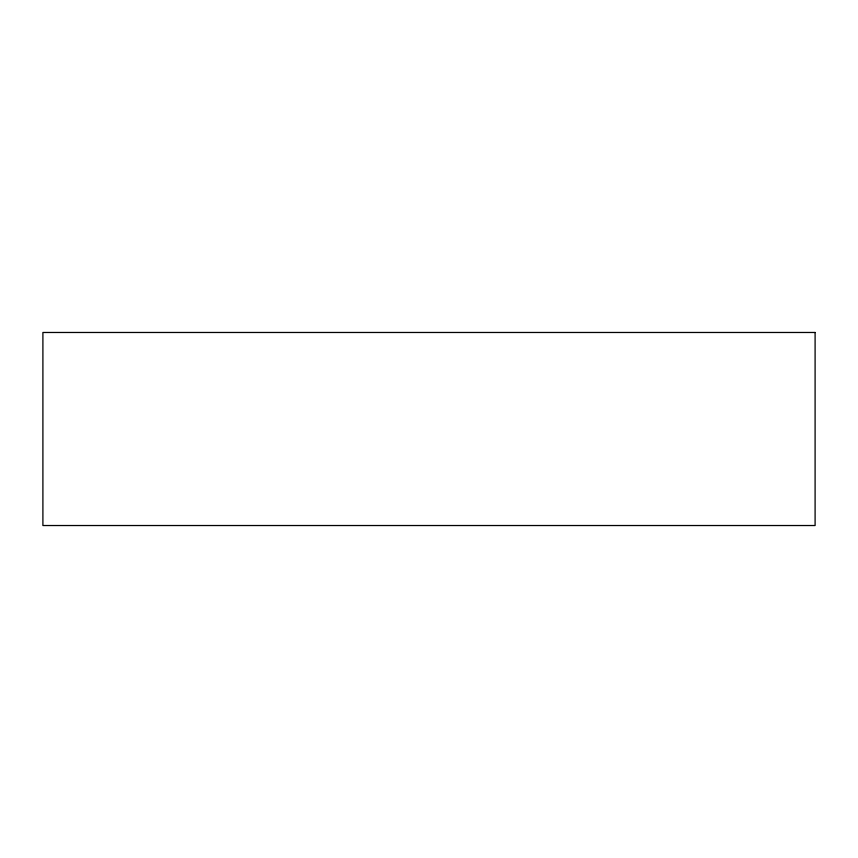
<?xml version="1.0" encoding="UTF-8"?>
<svg xmlns="http://www.w3.org/2000/svg" width="858" height="858" viewBox="0 0 858 858"><rect width="100%" height="100%" fill="white"/><g stroke="black" fill="none" stroke-linecap="round" stroke-linejoin="round"><path stroke-width="1.29" d="M815.1 332.475L42.9 332.475L42.9 525.525L815.1 525.525L815.1 332.475"/></g></svg>
